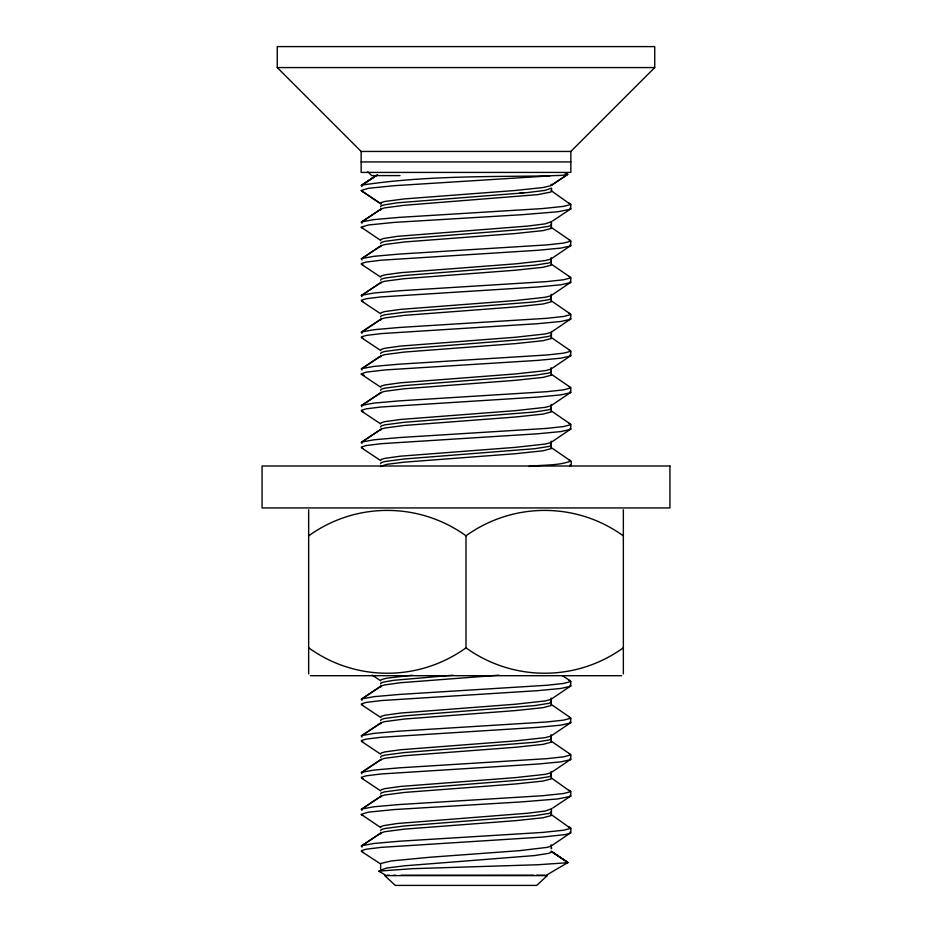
<?xml version="1.0" encoding="UTF-8"?>
<svg xmlns="http://www.w3.org/2000/svg" width="932" height="932" viewBox="0 0 932 932"><rect width="100%" height="100%" fill="white"/><g stroke="black" fill="none" stroke-linecap="round" stroke-linejoin="round"><path stroke-width="1.4" d="M380.652 206.869L380.652 206.135L383.238 205.04L397.3 202.827L527.605 192.563L545.243 190.349L551.558 188.148L551.558 191.328L550.8 192.062L537.729 194.637L404.348 205.273L384.788 207.848L381.165 208.954L380.652 210.05M551.488 221.303L551.348 228.398L543.041 230.6L515.326 233.536L404.348 241.97L384.788 244.545L381.165 245.652L380.652 246.747M551.092 257.64L551.348 265.096L543.041 267.298L515.326 270.233L404.348 278.668L384.788 281.243L381.165 282.349L380.652 283.445M551.092 294.337L551.348 301.793L543.041 303.995L515.326 306.931L404.348 315.365L384.788 317.94L381.165 319.047L380.652 320.142M551.488 331.396L551.348 338.491L543.041 340.693L515.326 343.628L404.348 352.063L384.788 354.638L381.165 355.744L380.652 356.84M551.092 367.732L551.348 375.177L543.041 377.39L515.326 380.326L404.348 388.76L384.788 391.335L381.165 392.442L380.652 393.537M551.092 404.43L551.348 411.874L543.041 414.088L515.326 417.023L404.348 425.458L384.788 428.033L381.165 429.139L380.652 430.235M380.477 466.559L386.663 464.357L404.348 462.156L515.326 453.721L543.041 450.785L551.348 448.572L551.092 441.127M498.865 675.187L400.69 682.702L384.788 684.915L381.165 686.022L380.652 687.117M551.092 698.01L551.348 705.454L543.041 707.668L515.326 710.592L404.348 719.038L384.788 721.613L381.165 722.719L380.652 723.814M551.092 734.707L551.348 742.152L543.041 744.365L515.326 747.289L404.348 755.736L384.788 758.31L381.165 759.417L380.652 760.512M551.092 771.405L551.348 778.849L543.041 781.063L515.326 783.987L404.348 792.433L384.788 795.008L381.165 796.114L380.652 797.209M551.488 808.463L551.348 815.547L543.041 817.76L515.326 820.684L404.348 829.131L384.788 831.705L381.165 832.812L380.652 833.907M380.652 870.605L380.652 863.51L391.37 860.935L429.629 857.265L519.625 850.66L547.131 847.363L550.8 846.256L570.85 832.684L570.85 828.035L568.998 826.929M380.477 870.232L386.663 868.03L404.348 865.828L534.619 855.564L548.692 853.351L551.348 852.244L551.092 851.161L567.914 862.531L546.502 875.136M375.829 175.833L361.36 185.456L361.977 186.563M380.652 209.316L361.36 222.154L361.977 223.261M380.652 246.013L361.36 258.851L361.977 259.958M380.652 282.711L361.36 295.549L361.977 296.656M380.652 319.408L361.36 332.246L361.977 333.353M380.652 356.106L361.36 368.944L361.977 370.051M380.652 392.803L361.36 405.641L361.977 406.748M380.652 429.501L361.36 442.339L361.977 443.446M380.652 686.383L361.36 699.221L361.977 700.328M380.652 723.081L361.36 735.919L361.977 737.026M380.652 759.778L361.36 772.616L361.977 773.723M380.652 796.476L361.36 809.314L361.977 810.421M568.998 459.954C571.922 460.14 571.829 465.219 570.023 466.443M380.652 833.173L361.36 846.011L361.977 847.118M551.558 221.665L545.243 223.866L527.605 226.08L397.3 236.344L383.238 238.557L380.652 239.652L380.652 240.386L361.15 227.175L368.513 224.973L394.224 222.399L522.176 214.698L557.884 211.762L570.64 209.187L570.85 204.178L568.998 203.071M551.558 808.825L545.243 811.026L527.605 813.228L397.3 823.504L383.238 825.705L380.652 826.812L380.652 827.546L361.15 814.335L368.513 812.133L394.224 809.558L522.176 801.858L557.884 798.922L570.64 796.347L570.85 791.338L568.998 790.231M570.85 151.45L654.73 67.57L654.73 46.6L277.27 46.6L277.27 67.57L361.15 151.45L570.85 151.45L570.85 172.42L361.15 172.42L361.15 151.45M377.565 174.657L361.36 185.456M361.36 222.154L381.165 208.954M361.36 258.851L381.165 245.652M361.36 295.549L381.165 282.349M361.36 332.246L381.165 319.047M361.36 368.944L381.165 355.744M361.36 405.641L381.165 392.442M361.36 442.339L381.165 429.139M361.36 699.221L381.165 686.022M361.36 735.919L381.165 722.719M361.36 772.616L381.165 759.417M361.36 809.314L381.165 796.114M361.36 846.011L381.165 832.812M375.98 175.74L361.977 185.095C423.804 175.752 487.156 176.742 549.484 175.915C554.225 175.204 564.978 176.055 567.332 173.981M567.588 174.482L550.8 185.701L543.041 187.542L515.326 190.477L404.348 198.912L384.788 201.487L381.165 202.594L380.652 203.689L361.15 190.477L368.513 188.276L394.224 185.701L549.484 175.915M567.903 174.319L551.348 185.34L551.092 184.245M552.758 220.861L570.85 208.826L570.023 208.092M552.758 808.021L570.85 795.986L570.023 795.252M308.655 535.877C355.581 501.882 418.992 501.987 466 535.784L466 647.857C513.019 681.653 576.407 681.746 623.345 647.775M466 535.784C513.019 501.987 576.407 501.894 623.345 535.877M466 647.857C418.992 681.665 355.581 681.77 308.655 647.775M361.977 221.793L374.116 219.591L399.164 217.389L542.436 208.582L563.487 206.38L570.64 204.539L551.092 190.606M361.977 258.49L374.116 256.288L399.164 254.087L546.793 244.906L563.487 243.077L570.64 241.237L568.998 239.769M361.977 295.188L374.116 292.986L399.164 290.784L546.793 281.604L563.487 279.775L570.64 277.934L568.998 276.466M361.977 331.885L374.116 329.683L399.164 327.482L546.793 318.301L563.487 316.472L570.64 314.632L568.998 313.164M361.977 368.583L374.116 366.381L399.164 364.179L546.793 354.999L563.487 353.17L570.64 351.329L568.998 349.861M361.977 405.28L374.116 403.078L399.164 400.877L546.793 391.696L563.487 389.867L570.64 388.027L568.998 386.559M361.977 441.978L374.116 439.776L399.164 437.574L546.793 428.394L563.487 426.565L570.64 424.724L568.998 423.256M361.977 698.86L374.116 696.658L399.164 694.457L546.793 685.276L563.487 683.447L570.64 681.607L568.998 680.139M361.977 735.558L374.116 733.356L399.164 731.154L546.793 721.974L563.487 720.145L570.64 718.304L568.998 716.836M361.977 772.255L374.116 770.053L399.164 767.852L546.793 758.671L563.487 756.842L570.64 755.002L568.998 753.534M361.977 808.953L374.116 806.751L399.164 804.549L542.436 795.742L563.487 793.54L570.64 791.699L551.092 777.766M361.977 845.65L374.116 843.448L399.164 841.247L542.436 832.439L563.487 830.237L570.64 828.397L551.092 814.463M567.809 862.706L537.659 864.756L412.666 868.671L378.776 871.117L385.58 875.183M412.27 675.246L386.663 678.181L381.165 679.661L380.652 680.756L372.206 675.129M519.625 193.285L523.726 192.924M453.01 675.211L394.189 680.255L383.238 682.096L380.652 683.203L380.652 683.937M528.933 466.466C542.704 464.602 557.907 466.012 570.85 461.06L551.092 447.488M544.964 875.206L536.413 875.23M401.063 875.276L533.85 875.218M393.444 875.323L395.716 875.311M277.27 67.57L654.73 67.57M361.15 161.935L570.85 161.935M400.014 175.6L371.635 175.6L367.825 171.791M310.344 675.7L621.656 675.7M389.727 875.311L387.176 875.288M566.435 173.806L565.188 173.643M565.864 862.03L567.635 862.38L551.488 851.522L567.914 862.531M380.314 871.595L378.951 871.292M364.447 375.433L361.15 373.965L366.288 372.124L385.207 369.922L537.776 360.381L560.866 358.179L570.64 355.977L570.85 350.968L551.092 337.396M361.36 190.839L363.002 191.573M363.002 228.27L361.36 227.536M363.002 264.968L361.36 263.5L366.288 262.032L381.176 260.203L537.776 250.289L560.866 248.087L570.64 245.885L570.85 240.875L551.092 227.303M363.002 301.665L361.36 300.197L366.288 298.729L381.176 296.9L537.776 286.986L560.866 284.784L570.64 282.582L570.85 277.573L551.092 264.001M363.002 338.363L361.36 336.895L366.288 335.427L381.176 333.598L537.776 323.684L560.866 321.482L570.64 319.28L570.85 314.27L551.092 300.698M363.002 411.758L361.36 410.29L366.288 408.822L381.176 406.993L537.776 397.079L560.866 394.877L570.64 392.675L570.85 387.665L551.092 374.093M363.002 448.455L361.36 446.987L366.288 445.519L381.176 443.69L537.776 433.776L560.866 431.574L570.64 429.372L570.85 424.363L551.092 410.791M363.002 705.338L361.36 703.87L366.288 702.402L381.176 700.573L537.776 690.659L560.866 688.457L570.64 686.255L570.85 681.245L562.404 675.618M363.002 742.035L361.36 740.567L366.288 739.099L381.176 737.27L537.776 727.356L560.866 725.154L570.64 722.952L570.85 717.943L551.092 704.371M363.002 778.733L361.36 777.265L366.288 775.797L381.176 773.968L537.776 764.054L560.866 761.852L570.64 759.65L570.85 754.64L551.092 741.068M363.002 815.43L361.36 814.696M363.002 852.128L361.36 850.66L366.288 849.192L381.176 847.363L542.436 837.087L565.712 834.513L570.64 833.045L570.023 831.95M570.023 244.79L570.85 245.524L550.8 259.096L545.243 260.564L515.326 263.873L400.69 272.668L384.788 274.882L381.165 275.988L380.652 277.084L361.36 264.234M570.023 281.487L570.85 282.221L550.8 295.793L545.243 297.261L515.326 300.57L400.69 309.366L384.788 311.579L381.165 312.686L380.652 313.781L361.36 300.931M570.023 318.185L570.85 318.919L550.8 332.491L545.243 333.959L515.326 337.267L400.69 346.063L384.788 348.277L381.165 349.383L380.652 350.479L361.36 337.629M570.023 354.882L570.85 355.616L550.8 369.188L545.243 370.656L515.326 373.965L400.69 382.761L384.788 384.974L381.165 386.081L380.652 387.176L361.36 374.326M570.023 391.58L570.85 392.314L550.8 405.886L545.243 407.354L515.326 410.663L400.69 419.458L384.788 421.672L381.165 422.779L380.652 423.874L361.36 411.024M570.023 428.277L570.85 429.011L550.8 442.584L545.243 444.051L515.326 447.36L400.69 456.156L384.788 458.369L381.165 459.476L380.652 460.571L361.36 447.721M570.023 464.975L570.85 465.709M570.023 685.16L570.85 685.894L550.8 699.466L545.243 700.934L515.326 704.231L400.69 713.038L384.788 715.252L381.165 716.359L380.652 717.454L361.36 704.604M570.023 721.857L570.85 722.591L550.8 736.163L545.243 737.631L515.326 740.928L400.69 749.736L384.788 751.949L381.165 753.056L380.652 754.151L361.36 741.301M570.023 758.555L570.85 759.289L550.8 772.861L545.243 774.329L515.326 777.626L400.69 786.433L384.788 788.647L381.165 789.754L380.652 790.849L361.36 777.999M361.36 851.394L380.477 863.871M361.977 191.211L381.188 204.05M551.092 224.123L551.348 225.218L548.692 226.313L534.619 228.526L404.348 238.79L384.788 241.365L381.165 242.471L380.652 243.567M551.092 260.82L551.348 261.915L548.692 263.01L534.619 265.224L404.348 275.488L384.788 278.062L381.165 279.169L380.652 280.264M551.092 297.518L551.348 298.613L548.692 299.708L534.619 301.921L404.348 312.185L384.788 314.76L381.165 315.866L380.652 316.962M551.092 334.215L551.348 335.31L548.692 336.405L534.619 338.619L404.348 348.883L384.788 351.457L381.165 352.564L380.652 353.659M551.092 370.913L551.348 371.996L548.692 373.103L534.619 375.316L404.348 385.58L384.788 388.155L381.165 389.261L380.652 390.357M551.092 407.61L551.348 408.694L548.692 409.8L534.619 412.014L404.348 422.278L384.788 424.852L381.165 425.959L380.652 427.054M551.092 444.308L551.348 445.391L548.692 446.498L534.619 448.711L404.348 458.975L384.788 461.55L381.165 462.656L380.652 463.752M551.092 701.19L551.348 702.274L548.692 703.38L534.619 705.594L404.348 715.858L384.788 718.432L381.165 719.539L380.652 720.634M551.092 737.888L551.348 738.971L548.692 740.078L534.619 742.291L404.348 752.555L384.788 755.13L381.165 756.236L380.652 757.332M551.092 774.585L551.348 775.669L548.692 776.775L534.619 778.989L404.348 789.253L384.788 791.827L381.165 792.934L380.652 794.029M551.092 811.283L551.348 812.366L548.692 813.473L534.619 815.686L404.348 825.95L384.788 828.525L381.165 829.631L380.652 830.727M551.092 844.8L551.558 848.702L551.092 847.98M623.345 509.757L623.345 673.894M308.655 509.757L308.655 673.894M547.235 875.614L536.75 885.4L395.25 885.4L384.765 875.614L547.235 875.614M669.933 466L262.067 466L262.067 507.94L669.933 507.94L669.933 466"/></g></svg>
